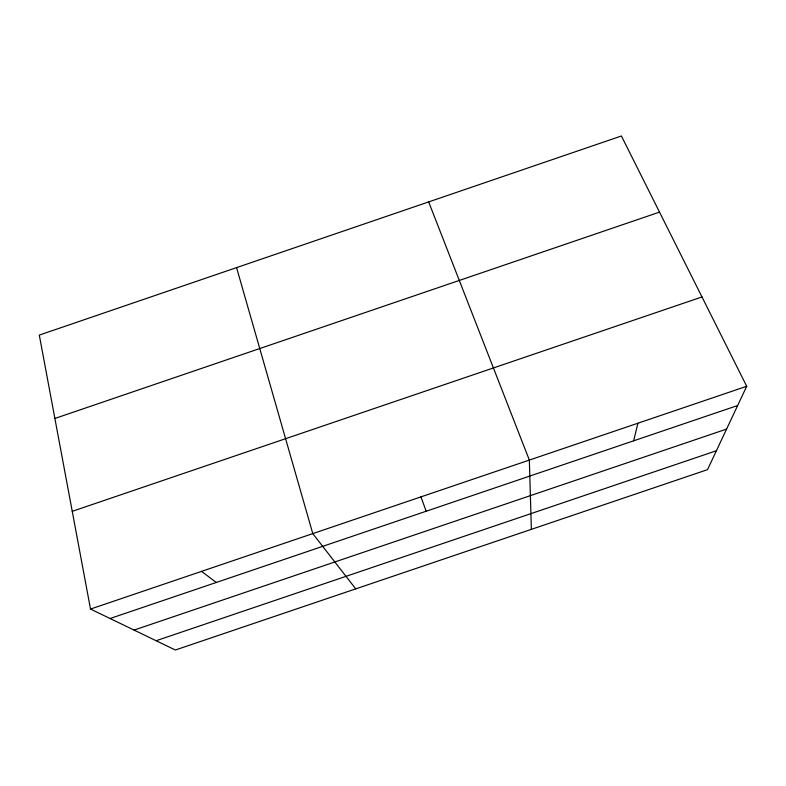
<?xml version="1.0" encoding="UTF-8"?>
<svg xmlns="http://www.w3.org/2000/svg" width="786" height="786" viewBox="0 0 786 786"><rect width="100%" height="100%" fill="white"/><g stroke="black" fill="none" stroke-linecap="round" stroke-linejoin="round"><path stroke-width="1.18" d="M633.644 440.818L637.918 423.212M746.7 386.28L707.528 469.645L175.357 650.012L90.518 609.071L39.3 335.091L621.412 135.988L746.7 386.28L90.518 609.071M54.882 418.466L659.523 212.112M72.243 511.332L701.986 296.951M110.079 618.513L737.661 405.517M134.052 630.087L726.588 429.087M156.119 640.728L716.4 450.751M201.55 571.373L216.288 582.465M355.744 588.871L312.789 533.606L236.566 267.623M428.675 201.914L529.342 460.075L531.375 529.351M420.962 496.87L426.159 511.234"/></g></svg>
